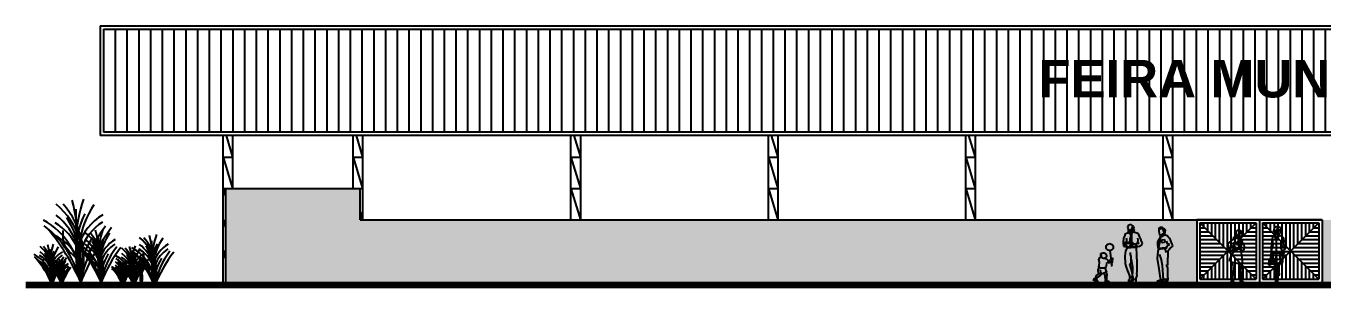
# Model space of a CAD drawing. Extents: x -122.1 to -43.4, y 17.2 to 92.3.
# Drawn here: x -122.11 to -80.74, y 83.91 to 92.26 of the extents above; entities that cross this region are included whole.
import ezdxf
from ezdxf.enums import TextEntityAlignment as Align

# ---------------------------------------------------------------- set-up
doc = ezdxf.new("R2010")
doc.units = 0
doc.header["$LTSCALE"] = 2
doc.header["$MEASUREMENT"] = 0
doc.linetypes.add('HIDDEN', pattern=[0.375, 0.25, -0.125])
for name, color, linetype in [('ALVENARIA', 7, 'CONTINUOUS'), ('ALVENARIA1', 44, 'CONTINUOUS'), ('ALVENARIA2', 9, 'CONTINUOUS'), ('COBERTURA', 6, 'CONTINUOUS'), ('COTA', 1, 'CONTINUOUS'), ('GENTE', 1, 'CONTINUOUS'), ('JAPOR', 142, 'CONTINUOUS'), ('JARDIM', 90, 'CONTINUOUS'), ('PLATIBANDA', 11, 'CONTINUOUS'), ('TEXTO5', 5, 'CONTINUOUS')]:
    doc.layers.add(name, color=color, linetype=linetype)
doc.styles.add('SANSSERIFBOLD', font='sasb____.pfb')

msp = doc.modelspace()

# ---------------------------------------------------------------- hatches: boundary and pattern name
at = {"layer": 'JAPOR'}
h = msp.add_hatch(dxfattribs=at)
h.set_pattern_fill('ANSI31', color=256, angle=135, style=0)
h.set_pattern_definition([(180, (93.86346, 36.80711), (-3e-17, -0.125), [])])
h.paths.add_polyline_path([(-83.738, 85.064), (-84.638, 85.964), (-84.638, 84.164)])
h.paths.add_polyline_path([(-82.838, 85.964), (-83.738, 85.064), (-82.838, 84.164)])
h.paths.add_polyline_path([(-82.638, 84.164), (-81.738, 85.064), (-82.638, 85.964)])
h.paths.add_polyline_path([(-80.838, 85.964), (-81.738, 85.064), (-80.838, 84.164)])
h = msp.add_hatch(dxfattribs=at)
h.set_pattern_fill('ANSI31', color=256, angle=45, style=0)
h.set_pattern_definition([(90, (93.86346, 36.80711), (-0.125, 3e-17), [])])
h.paths.add_polyline_path([(-84.638, 85.964), (-83.738, 85.064), (-82.838, 85.964)])
h.paths.add_polyline_path([(-82.638, 85.964), (-81.738, 85.064), (-80.838, 85.964)])
h.paths.add_polyline_path([(-82.638, 84.164), (-80.838, 84.164), (-81.738, 85.064)])
h.paths.add_polyline_path([(-83.738, 85.064), (-84.638, 84.164), (-82.838, 84.164)])
at = {"layer": 'PLATIBANDA'}
h = msp.add_hatch(dxfattribs=at)
h.set_pattern_fill('ANSI31', color=256, scale=3, angle=45, style=0)
h.paths.add_polyline_path([(-45.838, 88.864), (-45.838, 92.164), (-119.638, 92.164), (-119.638, 88.864)])
h.paths.add_polyline_path([(-89.884, 89.625), (-74.89, 89.625), (-74.89, 91.512), (-89.884, 91.512)], flags=24)
h = msp.add_hatch(dxfattribs=at)
h.set_pattern_fill('DOTS', color=256, scale=2, style=0)
h.paths.add_polyline_path([(-84.738, 84.064), (-84.738, 86.064), (-111.438, 86.064), (-111.438, 87.064), (-111.663, 87.064), (-115.738, 87.064), (-115.738, 84.064)])
h = msp.add_hatch(dxfattribs=at)
h.set_pattern_fill('DOTS', color=256, scale=2, style=0)
h.paths.add_polyline_path([(-80.738, 86.064), (-80.738, 84.064), (-49.738, 84.064), (-49.738, 87.064), (-49.963, 87.064), (-54.038, 87.064), (-54.038, 86.064)])

# ---------------------------------------------------------------- linework, layer by layer
at = {"layer": 'ALVENARIA'}
for p, q in [((-119.738, 92.264), (-45.738, 92.264)), ((-119.738, 92.264), (-119.738, 88.764)), ((-45.738, 88.764), (-119.738, 88.764)), ((-115.723, 88.764), (-115.513, 88.064)), ((-111.573, 88.764), (-111.363, 88.064)), ((-104.623, 88.764), (-104.413, 88.064)), ((-98.323, 88.764), (-98.113, 88.064)), ((-92.023, 88.764), (-91.813, 88.064)), ((-85.723, 88.764), (-85.513, 88.064)), ((-115.813, 88.064), (-115.513, 88.064)), ((-115.813, 88.064), (-115.513, 87.064)), ((-111.663, 88.064), (-111.363, 88.064)), ((-111.663, 88.064), (-111.363, 87.064)), ((-104.713, 88.064), (-104.413, 88.064)), ((-104.713, 88.064), (-104.413, 87.064)), ((-98.413, 88.064), (-98.113, 88.064)), ((-98.413, 88.064), (-98.113, 87.064)), ((-92.113, 88.064), (-91.813, 88.064)), ((-92.113, 88.064), (-91.813, 87.064)), ((-85.813, 88.064), (-85.513, 88.064)), ((-85.813, 88.064), (-85.513, 87.064)), ((-115.813, 87.064), (-115.513, 87.064)), ((-115.813, 87.064), (-115.738, 86.814)), ((-111.663, 87.064), (-111.363, 87.064)), ((-104.713, 87.064), (-104.413, 87.064)), ((-104.713, 87.064), (-104.413, 86.064)), ((-98.413, 87.064), (-98.113, 87.064)), ((-98.413, 87.064), (-98.113, 86.064)), ((-92.113, 87.064), (-91.813, 87.064)), ((-92.113, 87.064), (-91.813, 86.064)), ((-85.813, 87.064), (-85.513, 87.064)), ((-85.813, 87.064), (-85.513, 86.064)), ((-115.813, 86.064), (-115.738, 85.814)), ((-111.438, 86.314), (-111.363, 86.064)), ((-85.813, 86.064), (-85.513, 86.064)), ((-85.813, 86.064), (-85.513, 86.064)), ((-115.813, 85.064), (-115.738, 84.814)), ((-115.813, 85.064), (-115.738, 85.064)), ((-122.11, 84.064), (-43.406, 84.064)), ((-122.11, 84.014), (-43.406, 84.014)), ((-122.11, 83.964), (-43.406, 83.964)), ((-122.11, 83.914), (-43.406, 83.914))]:
    msp.add_line(p, q, dxfattribs=at)
at = {"layer": 'ALVENARIA1', "linetype": 'HIDDEN'}
msp.add_line((-85.813, 86.064), (-85.513, 86.064), dxfattribs=at)
at = {"layer": 'ALVENARIA2'}
for p, q in [((-115.813, 84.064), (-115.813, 88.764)), ((-115.513, 88.764), (-115.513, 87.064)), ((-111.663, 87.064), (-111.663, 88.764)), ((-111.363, 88.764), (-111.363, 86.064)), ((-104.713, 86.064), (-104.713, 88.764)), ((-104.413, 88.764), (-104.413, 86.064)), ((-98.413, 86.064), (-98.413, 88.764)), ((-98.113, 88.764), (-98.113, 86.064)), ((-92.113, 86.064), (-92.113, 88.764)), ((-91.813, 88.764), (-91.813, 86.064)), ((-85.813, 86.064), (-85.813, 88.764)), ((-85.513, 88.764), (-85.513, 86.064)), ((-115.738, 87.064), (-115.738, 84.064)), ((-115.738, 87.064), (-111.438, 87.064)), ((-111.438, 86.064), (-111.438, 87.064)), ((-111.438, 86.064), (-84.738, 86.064)), ((-84.738, 86.064), (-84.738, 84.064)), ((-80.738, 86.064), (-80.738, 84.064))]:
    msp.add_line(p, q, dxfattribs=at)
at = {"layer": 'COBERTURA'}
for p, q in [((-119.638, 92.164), (-45.838, 92.164)), ((-119.638, 92.164), (-119.638, 88.864)), ((-45.838, 88.864), (-119.638, 88.864))]:
    msp.add_line(p, q, dxfattribs=at)
at = {"layer": 'COTA'}
msp.add_line((-80.738, 86.064), (-84.738, 86.064), dxfattribs=at)
at = {"layer": 'GENTE'}
for p, q in [((-86.912, 85.653), (-87.031, 85.603)), ((-86.932, 85.881), (-86.947, 85.827)), ((-86.947, 85.827), (-86.922, 85.737)), ((-86.867, 85.906), (-86.932, 85.881)), ((-86.922, 85.737), (-86.872, 85.742)), ((-86.917, 85.648), (-86.922, 85.737)), ((-86.832, 85.598), (-86.912, 85.653)), ((-86.897, 85.697), (-86.813, 85.697)), ((-86.872, 85.742), (-86.852, 85.737)), ((-86.828, 85.911), (-86.867, 85.906)), ((-86.862, 85.697), (-86.852, 85.638)), ((-86.852, 85.737), (-86.808, 85.762)), ((-86.778, 85.658), (-86.832, 85.598)), ((-86.778, 85.861), (-86.828, 85.911)), ((-86.808, 85.762), (-86.778, 85.861)), ((-86.803, 85.772), (-86.793, 85.757)), ((-86.793, 85.757), (-86.778, 85.727)), ((-86.758, 85.851), (-86.783, 85.861)), ((-86.778, 85.727), (-86.748, 85.747)), ((-86.768, 85.692), (-86.778, 85.732)), ((-86.768, 85.692), (-86.778, 85.658)), ((-86.748, 85.722), (-86.768, 85.692)), ((-86.713, 85.658), (-86.768, 85.692)), ((-86.738, 85.802), (-86.758, 85.851)), ((-86.748, 85.747), (-86.738, 85.802)), ((-86.748, 85.757), (-86.738, 85.752)), ((-86.738, 85.752), (-86.748, 85.722)), ((-86.654, 85.643), (-86.713, 85.658)), ((-86.599, 85.618), (-86.654, 85.643)), ((-85.899, 85.822), (-85.953, 85.794)), ((-85.953, 85.794), (-85.953, 85.758)), ((-85.953, 85.758), (-85.928, 85.768)), ((-85.949, 85.758), (-85.953, 85.7)), ((-85.953, 85.7), (-85.935, 85.632)), ((-85.928, 85.768), (-85.852, 85.797)), ((-85.831, 85.815), (-85.899, 85.822)), ((-85.852, 85.797), (-85.809, 85.794)), ((-85.834, 85.603), (-85.809, 85.643)), ((-85.809, 85.794), (-85.831, 85.815)), ((-85.809, 85.79), (-85.788, 85.797)), ((-85.809, 85.768), (-85.809, 85.79)), ((-85.809, 85.74), (-85.809, 85.768)), ((-85.798, 85.722), (-85.809, 85.74)), ((-85.795, 85.693), (-85.798, 85.722)), ((-85.781, 85.715), (-85.795, 85.693)), ((-85.788, 85.797), (-85.752, 85.743)), ((-85.77, 85.711), (-85.781, 85.715)), ((-85.781, 85.643), (-85.777, 85.661)), ((-85.759, 85.657), (-85.781, 85.621)), ((-85.781, 85.621), (-85.781, 85.643)), ((-85.777, 85.661), (-85.77, 85.711)), ((-85.752, 85.743), (-85.759, 85.657)), ((-83.483, 85.641), (-83.464, 85.726)), ((-83.473, 85.598), (-83.483, 85.641)), ((-83.464, 85.726), (-83.444, 85.733)), ((-83.444, 85.733), (-83.391, 85.736)), ((-83.391, 85.736), (-83.335, 85.723)), ((-83.368, 85.647), (-83.388, 85.614)), ((-83.342, 85.677), (-83.368, 85.647)), ((-83.319, 85.687), (-83.342, 85.677)), ((-83.335, 85.723), (-83.319, 85.71)), ((-83.319, 85.71), (-83.319, 85.687)), ((-83.312, 85.673), (-83.319, 85.687)), ((-83.305, 85.65), (-83.312, 85.673)), ((-83.305, 85.621), (-83.305, 85.65)), ((-82.292, 85.697), (-82.295, 85.666)), ((-82.295, 85.666), (-82.292, 85.635)), ((-82.283, 85.736), (-82.292, 85.697)), ((-82.267, 85.79), (-82.283, 85.736)), ((-82.241, 85.832), (-82.267, 85.79)), ((-82.208, 85.846), (-82.241, 85.832)), ((-82.219, 85.708), (-82.202, 85.725)), ((-82.208, 85.686), (-82.219, 85.708)), ((-82.21, 85.63), (-82.208, 85.641)), ((-82.174, 85.843), (-82.208, 85.846)), ((-82.205, 85.666), (-82.208, 85.686)), ((-82.208, 85.641), (-82.205, 85.666)), ((-82.202, 85.725), (-82.179, 85.751)), ((-82.179, 85.751), (-82.163, 85.779)), ((-82.163, 85.824), (-82.174, 85.843)), ((-82.165, 85.829), (-82.143, 85.84)), ((-82.163, 85.779), (-82.163, 85.824)), ((-82.14, 85.767), (-82.163, 85.781)), ((-82.143, 85.84), (-82.118, 85.84)), ((-82.118, 85.745), (-82.14, 85.767)), ((-82.118, 85.84), (-82.081, 85.826)), ((-82.098, 85.731), (-82.118, 85.745)), ((-82.081, 85.711), (-82.098, 85.731)), ((-82.078, 85.666), (-82.092, 85.63)), ((-82.081, 85.826), (-82.064, 85.807)), ((-82.078, 85.689), (-82.081, 85.711)), ((-82.056, 85.711), (-82.078, 85.689)), ((-82.078, 85.692), (-82.078, 85.666)), ((-82.064, 85.807), (-82.053, 85.77)), ((-82.05, 85.736), (-82.056, 85.711)), ((-82.053, 85.77), (-82.05, 85.736)), ((-87.629, 85.221), (-87.618, 85.248)), ((-87.618, 85.248), (-87.6, 85.272)), ((-87.6, 85.272), (-87.577, 85.29)), ((-87.577, 85.29), (-87.549, 85.301)), ((-87.549, 85.301), (-87.52, 85.305)), ((-87.52, 85.305), (-87.491, 85.301)), ((-87.491, 85.301), (-87.464, 85.29)), ((-87.464, 85.29), (-87.44, 85.272)), ((-87.44, 85.272), (-87.422, 85.248)), ((-87.422, 85.248), (-87.411, 85.221)), ((-87.051, 85.305), (-87.096, 85.295)), ((-87.076, 85.479), (-87.091, 85.335)), ((-87.091, 85.335), (-87.081, 85.22)), ((-87.031, 85.538), (-87.076, 85.479)), ((-86.808, 85.36), (-87.051, 85.325)), ((-87.051, 85.325), (-87.051, 85.3)), ((-87.051, 85.3), (-86.808, 85.325)), ((-87.011, 85.255), (-87.051, 85.305)), ((-87.031, 85.603), (-87.031, 85.538)), ((-86.977, 85.25), (-87.011, 85.255)), ((-86.996, 85.484), (-86.982, 85.449)), ((-86.982, 85.449), (-86.987, 85.33)), ((-86.957, 85.211), (-86.977, 85.25)), ((-86.872, 85.434), (-86.877, 85.345)), ((-86.857, 85.529), (-86.872, 85.434)), ((-86.862, 85.26), (-86.818, 85.285)), ((-86.862, 85.24), (-86.862, 85.26)), ((-86.837, 85.23), (-86.862, 85.24)), ((-86.842, 85.603), (-86.857, 85.529)), ((-86.758, 85.196), (-86.837, 85.23)), ((-86.823, 85.613), (-86.823, 85.459)), ((-86.823, 85.459), (-86.823, 85.36)), ((-86.818, 85.285), (-86.753, 85.285)), ((-86.808, 85.365), (-86.753, 85.305)), ((-86.808, 85.325), (-86.808, 85.365)), ((-86.808, 85.32), (-86.763, 85.285)), ((-86.753, 85.285), (-86.753, 85.305)), ((-86.753, 85.305), (-86.733, 85.3)), ((-86.733, 85.3), (-86.708, 85.28)), ((-86.708, 85.28), (-86.669, 85.28)), ((-86.604, 85.325), (-86.688, 85.285)), ((-86.669, 85.28), (-86.659, 85.25)), ((-86.659, 85.25), (-86.659, 85.225)), ((-86.634, 85.479), (-86.624, 85.409)), ((-86.624, 85.409), (-86.629, 85.34)), ((-86.629, 85.34), (-86.604, 85.325)), ((-86.614, 85.325), (-86.594, 85.35)), ((-86.614, 85.325), (-86.574, 85.325)), ((-86.614, 85.32), (-86.589, 85.295)), ((-86.559, 85.514), (-86.599, 85.618)), ((-86.564, 85.22), (-86.49, 85.26)), ((-86.51, 85.424), (-86.559, 85.514)), ((-86.51, 85.379), (-86.51, 85.424)), ((-86.47, 85.315), (-86.51, 85.379)), ((-86.49, 85.26), (-86.47, 85.315)), ((-85.982, 85.258), (-85.978, 85.359)), ((-85.964, 85.14), (-85.982, 85.258)), ((-85.978, 85.359), (-85.931, 85.459)), ((-85.96, 85.355), (-85.978, 85.233)), ((-85.978, 85.233), (-85.964, 85.183)), ((-85.964, 85.183), (-85.939, 85.237)), ((-85.931, 85.459), (-85.96, 85.355)), ((-85.939, 85.237), (-85.899, 85.459)), ((-85.935, 85.632), (-85.917, 85.596)), ((-85.906, 85.506), (-85.931, 85.459)), ((-85.917, 85.596), (-85.892, 85.585)), ((-85.892, 85.499), (-85.906, 85.506)), ((-85.903, 85.51), (-85.899, 85.535)), ((-85.899, 85.535), (-85.885, 85.549)), ((-85.899, 85.459), (-85.892, 85.499)), ((-85.874, 85.542), (-85.896, 85.538)), ((-85.874, 85.513), (-85.896, 85.499)), ((-85.892, 85.582), (-85.834, 85.603)), ((-85.892, 85.542), (-85.892, 85.582)), ((-85.885, 85.549), (-85.813, 85.603)), ((-85.874, 85.542), (-85.874, 85.513)), ((-85.863, 85.531), (-85.874, 85.542)), ((-85.852, 85.51), (-85.863, 85.531)), ((-85.809, 85.553), (-85.852, 85.51)), ((-85.852, 85.427), (-85.763, 85.434)), ((-85.849, 85.341), (-85.852, 85.427)), ((-85.834, 85.33), (-85.849, 85.341)), ((-85.763, 85.344), (-85.834, 85.33)), ((-85.813, 85.603), (-85.773, 85.614)), ((-85.748, 85.582), (-85.809, 85.553)), ((-85.777, 85.618), (-85.781, 85.621)), ((-85.777, 85.614), (-85.777, 85.618)), ((-85.773, 85.614), (-85.752, 85.6)), ((-85.763, 85.434), (-85.755, 85.366)), ((-85.755, 85.366), (-85.763, 85.344)), ((-85.752, 85.6), (-85.748, 85.582)), ((-85.748, 85.585), (-85.683, 85.56)), ((-85.673, 85.273), (-85.698, 85.377)), ((-85.683, 85.56), (-85.604, 85.481)), ((-85.683, 85.222), (-85.666, 85.247)), ((-85.651, 85.276), (-85.673, 85.273)), ((-85.666, 85.247), (-85.658, 85.233)), ((-85.658, 85.233), (-85.655, 85.255)), ((-85.655, 85.255), (-85.604, 85.273)), ((-85.622, 85.305), (-85.651, 85.276)), ((-85.644, 85.269), (-85.622, 85.305)), ((-85.604, 85.273), (-85.644, 85.269)), ((-85.604, 85.481), (-85.54, 85.312)), ((-85.54, 85.312), (-85.515, 85.244)), ((-85.515, 85.244), (-85.525, 85.215)), ((-83.747, 85.315), (-83.694, 85.341)), ((-83.737, 85.265), (-83.747, 85.315)), ((-83.714, 85.203), (-83.737, 85.265)), ((-83.694, 85.341), (-83.625, 85.397)), ((-83.628, 85.282), (-83.658, 85.275)), ((-83.658, 85.275), (-83.638, 85.239)), ((-83.638, 85.239), (-83.631, 85.219)), ((-83.599, 85.298), (-83.628, 85.282)), ((-83.625, 85.397), (-83.582, 85.436)), ((-83.543, 85.324), (-83.599, 85.298)), ((-83.582, 85.436), (-83.536, 85.453)), ((-83.566, 85.512), (-83.576, 85.492)), ((-83.576, 85.492), (-83.566, 85.466)), ((-83.549, 85.492), (-83.566, 85.512)), ((-83.566, 85.466), (-83.543, 85.459)), ((-83.533, 85.489), (-83.549, 85.492)), ((-83.513, 85.552), (-83.543, 85.525)), ((-83.543, 85.525), (-83.533, 85.499)), ((-83.543, 85.459), (-83.52, 85.459)), ((-83.529, 85.295), (-83.543, 85.324)), ((-83.536, 85.453), (-83.493, 85.466)), ((-83.533, 85.499), (-83.533, 85.489)), ((-83.533, 85.489), (-83.51, 85.473)), ((-83.523, 85.259), (-83.529, 85.295)), ((-83.526, 85.199), (-83.523, 85.259)), ((-83.473, 85.601), (-83.513, 85.562)), ((-83.513, 85.562), (-83.493, 85.509)), ((-83.51, 85.473), (-83.457, 85.542)), ((-83.493, 85.509), (-83.434, 85.565)), ((-83.493, 85.466), (-83.467, 85.486)), ((-83.417, 85.585), (-83.473, 85.598)), ((-83.473, 85.278), (-83.457, 85.275)), ((-83.467, 85.486), (-83.447, 85.519)), ((-83.431, 85.456), (-83.467, 85.476)), ((-83.44, 85.525), (-83.46, 85.539)), ((-83.457, 85.275), (-83.44, 85.272)), ((-83.447, 85.519), (-83.414, 85.509)), ((-83.414, 85.571), (-83.44, 85.525)), ((-83.44, 85.272), (-83.411, 85.278)), ((-83.434, 85.565), (-83.434, 85.588)), ((-83.417, 85.486), (-83.431, 85.456)), ((-83.411, 85.555), (-83.417, 85.585)), ((-83.414, 85.509), (-83.417, 85.486)), ((-83.417, 85.489), (-83.408, 85.463)), ((-83.398, 85.499), (-83.414, 85.509)), ((-83.391, 85.578), (-83.411, 85.555)), ((-83.408, 85.463), (-83.401, 85.41)), ((-83.401, 85.41), (-83.404, 85.315)), ((-83.404, 85.315), (-83.391, 85.245)), ((-83.371, 85.496), (-83.398, 85.499)), ((-83.394, 85.555), (-83.391, 85.548)), ((-83.391, 85.245), (-83.394, 85.203)), ((-83.388, 85.614), (-83.391, 85.578)), ((-83.391, 85.548), (-83.355, 85.535)), ((-83.352, 85.496), (-83.371, 85.496)), ((-83.365, 85.496), (-83.355, 85.532)), ((-83.355, 85.535), (-83.332, 85.535)), ((-83.352, 85.466), (-83.352, 85.496)), ((-83.342, 85.433), (-83.352, 85.466)), ((-83.348, 85.203), (-83.338, 85.269)), ((-83.325, 85.423), (-83.345, 85.436)), ((-83.338, 85.269), (-83.342, 85.433)), ((-83.322, 85.259), (-83.335, 85.242)), ((-83.335, 85.242), (-83.325, 85.173)), ((-83.332, 85.535), (-83.315, 85.545)), ((-83.299, 85.387), (-83.325, 85.423)), ((-83.315, 85.282), (-83.322, 85.259)), ((-83.315, 85.545), (-83.312, 85.578)), ((-83.309, 85.311), (-83.315, 85.282)), ((-83.312, 85.578), (-83.302, 85.594)), ((-83.309, 85.344), (-83.309, 85.311)), ((-83.302, 85.594), (-83.305, 85.621)), ((-83.266, 85.324), (-83.299, 85.387)), ((-83.233, 85.252), (-83.266, 85.324)), ((-83.213, 85.222), (-83.233, 85.252)), ((-82.34, 85.307), (-82.362, 85.197)), ((-82.317, 85.515), (-82.34, 85.413)), ((-82.34, 85.413), (-82.34, 85.307)), ((-82.323, 85.203), (-82.297, 85.264)), ((-82.303, 85.25), (-82.323, 85.259)), ((-82.303, 85.253), (-82.323, 85.231)), ((-82.3, 85.25), (-82.32, 85.293)), ((-82.278, 85.534), (-82.317, 85.515)), ((-82.312, 85.34), (-82.312, 85.391)), ((-82.297, 85.29), (-82.312, 85.34)), ((-82.297, 85.264), (-82.297, 85.29)), ((-82.292, 85.635), (-82.264, 85.607)), ((-82.247, 85.545), (-82.278, 85.534)), ((-82.264, 85.607), (-82.238, 85.59)), ((-82.236, 85.554), (-82.247, 85.545)), ((-82.247, 85.545), (-82.244, 85.526)), ((-82.244, 85.526), (-82.224, 85.492)), ((-82.238, 85.59), (-82.224, 85.59)), ((-82.213, 85.579), (-82.236, 85.554)), ((-82.224, 85.59), (-82.219, 85.602)), ((-82.224, 85.492), (-82.196, 85.461)), ((-82.219, 85.621), (-82.21, 85.63)), ((-82.219, 85.602), (-82.219, 85.621)), ((-82.213, 85.588), (-82.219, 85.602)), ((-82.213, 85.579), (-82.213, 85.588)), ((-82.196, 85.461), (-82.202, 85.371)), ((-82.202, 85.371), (-82.199, 85.2)), ((-82.177, 85.602), (-82.196, 85.621)), ((-82.196, 85.458), (-82.143, 85.512)), ((-82.154, 85.596), (-82.177, 85.602)), ((-82.12, 85.596), (-82.154, 85.596)), ((-82.143, 85.512), (-82.098, 85.571)), ((-82.104, 85.61), (-82.12, 85.596)), ((-82.101, 85.568), (-82.12, 85.596)), ((-82.092, 85.63), (-82.104, 85.61)), ((-82.098, 85.571), (-82.09, 85.565)), ((-82.09, 85.565), (-82.076, 85.562)), ((-82.076, 85.562), (-82.036, 85.529)), ((-82.042, 85.259), (-82.05, 85.205)), ((-82.042, 85.262), (-82.045, 85.38)), ((-82.036, 85.211), (-82.042, 85.262)), ((-82.036, 85.529), (-81.969, 85.486)), ((-82.033, 85.211), (-82.017, 85.248)), ((-82.033, 85.208), (-81.986, 85.242)), ((-81.969, 85.486), (-81.963, 85.38)), ((-81.963, 85.38), (-81.969, 85.281)), ((-81.969, 85.281), (-81.966, 85.253)), ((-81.966, 85.253), (-81.941, 85.2)), ((-87.866, 84.797), (-87.826, 84.868)), ((-87.826, 84.868), (-87.773, 84.872)), ((-87.804, 84.921), (-87.791, 84.948)), ((-87.804, 84.89), (-87.804, 84.921)), ((-87.8, 84.872), (-87.804, 84.89)), ((-87.795, 84.992), (-87.738, 85.014)), ((-87.795, 84.961), (-87.795, 84.992)), ((-87.778, 84.925), (-87.795, 84.961)), ((-87.778, 84.894), (-87.778, 84.925)), ((-87.778, 84.872), (-87.778, 84.894)), ((-87.773, 84.872), (-87.742, 84.85)), ((-87.742, 84.85), (-87.711, 84.841)), ((-87.738, 85.014), (-87.693, 85.014)), ((-87.711, 84.841), (-87.675, 84.841)), ((-87.693, 85.014), (-87.649, 84.983)), ((-87.653, 84.85), (-87.675, 84.841)), ((-87.675, 84.841), (-87.653, 84.828)), ((-87.622, 84.886), (-87.653, 84.85)), ((-87.653, 84.828), (-87.627, 84.828)), ((-87.649, 84.983), (-87.622, 84.925)), ((-87.633, 85.192), (-87.629, 85.221)), ((-87.629, 85.162), (-87.633, 85.192)), ((-87.618, 85.135), (-87.629, 85.162)), ((-87.627, 84.828), (-87.556, 84.757)), ((-87.622, 84.925), (-87.622, 84.886)), ((-87.6, 85.112), (-87.618, 85.135)), ((-87.577, 85.094), (-87.6, 85.112)), ((-87.549, 85.082), (-87.577, 85.094)), ((-87.52, 85.079), (-87.549, 85.082)), ((-87.491, 85.082), (-87.52, 85.079)), ((-87.467, 84.841), (-87.498, 85.081)), ((-87.464, 85.094), (-87.491, 85.082)), ((-87.471, 84.841), (-87.463, 84.846)), ((-87.471, 84.819), (-87.471, 84.841)), ((-87.471, 84.801), (-87.471, 84.819)), ((-87.44, 85.112), (-87.464, 85.094)), ((-87.463, 84.846), (-87.458, 84.846)), ((-87.458, 84.846), (-87.449, 84.85)), ((-87.449, 84.85), (-87.436, 84.854)), ((-87.422, 85.135), (-87.44, 85.112)), ((-87.436, 84.854), (-87.423, 84.819)), ((-87.423, 84.819), (-87.423, 84.784)), ((-87.411, 85.162), (-87.422, 85.135)), ((-87.411, 85.221), (-87.407, 85.192)), ((-87.407, 85.192), (-87.411, 85.162)), ((-87.081, 85.22), (-87.031, 85.215)), ((-87.011, 85.076), (-87.036, 84.902)), ((-87.036, 84.902), (-87.021, 84.684)), ((-87.031, 85.215), (-86.977, 85.201)), ((-86.957, 85.166), (-87.011, 85.076)), ((-86.977, 85.201), (-86.957, 85.211)), ((-86.887, 85.196), (-86.962, 85.191)), ((-86.962, 85.191), (-86.957, 85.166)), ((-86.842, 85.166), (-86.957, 85.166)), ((-86.862, 85.196), (-86.887, 85.196)), ((-86.828, 85.196), (-86.862, 85.196)), ((-86.857, 84.957), (-86.857, 85.022)), ((-86.832, 84.888), (-86.857, 84.957)), ((-86.673, 85.176), (-86.842, 85.166)), ((-86.837, 84.788), (-86.832, 84.888)), ((-86.678, 85.201), (-86.828, 85.196)), ((-86.659, 85.225), (-86.678, 85.206)), ((-86.678, 85.176), (-86.678, 85.201)), ((-86.673, 85.206), (-86.564, 85.22)), ((-86.664, 85.161), (-86.673, 85.176)), ((-86.654, 84.972), (-86.664, 85.161)), ((-86.639, 84.659), (-86.654, 84.972)), ((-85.996, 84.823), (-85.975, 85.05)), ((-85.939, 84.493), (-85.996, 84.823)), ((-85.975, 85.05), (-85.964, 85.14)), ((-85.949, 85.114), (-85.967, 85.122)), ((-85.964, 85.14), (-85.96, 85.147)), ((-85.96, 85.147), (-85.931, 85.158)), ((-85.924, 85.15), (-85.953, 85.143)), ((-85.953, 85.143), (-85.949, 85.122)), ((-85.949, 85.122), (-85.921, 85.129)), ((-85.91, 85.125), (-85.949, 85.114)), ((-85.931, 85.158), (-85.924, 85.158)), ((-85.924, 85.158), (-85.838, 85.165)), ((-85.921, 85.129), (-85.924, 85.15)), ((-85.91, 84.902), (-85.913, 84.96)), ((-85.82, 85.14), (-85.91, 85.132)), ((-85.91, 85.132), (-85.91, 85.125)), ((-85.874, 84.827), (-85.91, 84.902)), ((-85.831, 84.601), (-85.874, 84.827)), ((-85.838, 85.165), (-85.737, 85.179)), ((-85.759, 85.158), (-85.82, 85.14)), ((-85.701, 85.165), (-85.759, 85.158)), ((-85.755, 85.114), (-85.705, 85.158)), ((-85.727, 85.071), (-85.755, 85.114)), ((-85.737, 85.179), (-85.694, 85.186)), ((-85.705, 85.021), (-85.727, 85.071)), ((-85.705, 85.158), (-85.683, 85.222)), ((-85.648, 85.071), (-85.705, 85.021)), ((-85.662, 84.942), (-85.669, 84.766)), ((-85.666, 85.061), (-85.662, 84.942)), ((-85.594, 85.132), (-85.648, 85.071)), ((-85.583, 85.168), (-85.594, 85.132)), ((-85.525, 85.215), (-85.583, 85.168)), ((-83.691, 85.137), (-83.714, 85.203)), ((-83.671, 85.101), (-83.691, 85.137)), ((-83.687, 84.794), (-83.618, 84.946)), ((-83.638, 85.081), (-83.671, 85.101)), ((-83.618, 85.081), (-83.638, 85.081)), ((-83.631, 85.219), (-83.595, 85.18)), ((-83.605, 85.081), (-83.618, 85.081)), ((-83.618, 84.946), (-83.546, 85.078)), ((-83.599, 85.104), (-83.605, 85.094)), ((-83.605, 85.094), (-83.605, 85.084)), ((-83.605, 85.084), (-83.605, 85.068)), ((-83.605, 85.068), (-83.589, 85.078)), ((-83.582, 85.12), (-83.599, 85.104)), ((-83.595, 85.18), (-83.579, 85.173)), ((-83.582, 85.101), (-83.592, 85.081)), ((-83.592, 85.081), (-83.576, 85.068)), ((-83.569, 85.12), (-83.582, 85.12)), ((-83.562, 85.11), (-83.582, 85.101)), ((-83.579, 85.173), (-83.572, 85.143)), ((-83.576, 85.068), (-83.546, 85.078)), ((-83.572, 85.143), (-83.569, 85.12)), ((-83.569, 85.12), (-83.559, 85.114)), ((-83.539, 85.117), (-83.562, 85.11)), ((-83.546, 85.078), (-83.529, 85.078)), ((-83.513, 85.13), (-83.539, 85.117)), ((-83.529, 85.078), (-83.493, 85.071)), ((-83.526, 85.183), (-83.526, 85.199)), ((-83.513, 85.16), (-83.526, 85.183)), ((-83.46, 85.17), (-83.513, 85.16)), ((-83.513, 85.16), (-83.513, 85.13)), ((-83.487, 85.13), (-83.513, 85.13)), ((-83.493, 85.071), (-83.454, 85.078)), ((-83.473, 85.13), (-83.487, 85.13)), ((-83.48, 85.114), (-83.467, 85.12)), ((-83.454, 85.104), (-83.48, 85.114)), ((-83.477, 85.13), (-83.427, 85.134)), ((-83.467, 85.12), (-83.477, 85.13)), ((-83.404, 85.157), (-83.46, 85.17)), ((-83.44, 85.087), (-83.454, 85.104)), ((-83.454, 85.078), (-83.44, 85.087)), ((-83.427, 85.134), (-83.381, 85.134)), ((-83.378, 85.157), (-83.404, 85.157)), ((-83.394, 85.203), (-83.348, 85.203)), ((-83.381, 85.134), (-83.352, 85.12)), ((-83.342, 85.143), (-83.378, 85.157)), ((-83.352, 85.117), (-83.342, 85.143)), ((-83.352, 85.12), (-83.345, 85.097)), ((-83.345, 85.097), (-83.322, 85.054)), ((-83.338, 85.157), (-83.342, 85.143)), ((-83.342, 85.101), (-83.319, 85.114)), ((-83.325, 85.173), (-83.338, 85.157)), ((-83.286, 85.074), (-83.325, 85.048)), ((-83.322, 85.054), (-83.325, 85.018)), ((-83.325, 85.018), (-83.289, 84.755)), ((-83.319, 85.114), (-83.296, 85.107)), ((-83.296, 85.107), (-83.289, 85.084)), ((-83.289, 85.084), (-83.286, 85.074)), ((-83.286, 85.074), (-83.266, 85.071)), ((-83.266, 85.071), (-83.253, 85.068)), ((-83.253, 85.068), (-83.233, 85.094)), ((-83.233, 85.094), (-83.22, 85.114)), ((-83.22, 85.173), (-83.213, 85.193)), ((-83.22, 85.137), (-83.22, 85.173)), ((-83.22, 85.114), (-83.22, 85.137)), ((-83.213, 85.193), (-83.213, 85.222)), ((-82.387, 84.846), (-82.404, 84.79)), ((-82.373, 84.967), (-82.39, 84.941)), ((-82.39, 84.941), (-82.387, 84.924)), ((-82.387, 84.924), (-82.379, 84.902)), ((-82.379, 84.902), (-82.387, 84.846)), ((-82.351, 84.955), (-82.382, 84.905)), ((-82.382, 84.787), (-82.359, 84.905)), ((-82.365, 85.087), (-82.373, 85.045)), ((-82.373, 85.045), (-82.359, 85.034)), ((-82.354, 85.023), (-82.373, 84.967)), ((-82.362, 85.197), (-82.365, 85.087)), ((-82.359, 85.034), (-82.356, 85.023)), ((-82.359, 84.905), (-82.354, 84.927)), ((-82.356, 84.91), (-82.337, 84.927)), ((-82.34, 85.02), (-82.354, 85.023)), ((-82.354, 84.927), (-82.351, 84.955)), ((-82.345, 84.849), (-82.351, 84.798)), ((-82.34, 84.88), (-82.345, 84.849)), ((-82.342, 85.121), (-82.323, 85.203)), ((-82.342, 85.071), (-82.342, 85.121)), ((-82.337, 85.045), (-82.342, 85.071)), ((-82.328, 85.02), (-82.34, 85.02)), ((-82.331, 84.975), (-82.34, 84.91)), ((-82.34, 84.91), (-82.34, 84.88)), ((-82.326, 85.034), (-82.337, 85.045)), ((-82.328, 85.034), (-82.331, 84.975)), ((-82.314, 85.028), (-82.326, 85.034)), ((-82.317, 84.773), (-82.312, 84.823)), ((-82.281, 85.014), (-82.314, 85.028)), ((-82.312, 84.823), (-82.309, 84.905)), ((-82.309, 84.905), (-82.3, 84.969)), ((-82.309, 84.913), (-82.303, 84.829)), ((-82.303, 84.829), (-82.297, 84.745)), ((-82.3, 84.969), (-82.283, 85.003)), ((-82.236, 85.003), (-82.281, 85.014)), ((-82.174, 85), (-82.236, 85.003)), ((-82.216, 84.792), (-82.202, 84.894)), ((-82.199, 85.2), (-82.205, 85.003)), ((-82.202, 84.939), (-82.196, 84.975)), ((-82.202, 84.894), (-82.202, 84.939)), ((-82.202, 84.899), (-82.196, 84.835)), ((-82.196, 84.835), (-82.188, 84.753)), ((-82.12, 85), (-82.174, 85)), ((-82.087, 85.003), (-82.12, 85)), ((-82.064, 85.006), (-82.087, 85.003)), ((-82.078, 84.908), (-82.084, 84.846)), ((-82.084, 84.846), (-82.078, 84.762)), ((-82.078, 84.902), (-82.081, 84.972)), ((-82.064, 84.832), (-82.078, 84.902)), ((-82.042, 85.014), (-82.064, 85.006)), ((-82.053, 84.75), (-82.064, 84.832)), ((-82.05, 85.205), (-82.039, 85.158)), ((-82.017, 85.028), (-82.042, 85.014)), ((-82.039, 85.177), (-82.036, 85.211)), ((-82.039, 85.144), (-82.039, 85.177)), ((-82.033, 85.101), (-82.039, 85.144)), ((-82.039, 84.986), (-82.011, 85.012)), ((-82.036, 84.972), (-82.039, 84.986)), ((-82.022, 84.964), (-82.036, 84.972)), ((-82.033, 85.211), (-82.017, 85.197)), ((-82.022, 85.099), (-82.033, 85.101)), ((-82.025, 85.048), (-82.014, 85.093)), ((-82.025, 85.04), (-82.025, 85.048)), ((-82.017, 85.026), (-82.025, 85.04)), ((-82.014, 85.096), (-82.022, 85.099)), ((-81.997, 84.964), (-82.022, 84.964)), ((-81.991, 85.051), (-82.017, 85.026)), ((-82.011, 85.012), (-82.017, 85.028)), ((-82.014, 85.093), (-81.997, 85.099)), ((-82.008, 85.096), (-82.014, 85.096)), ((-82.014, 85.012), (-81.994, 85.017)), ((-81.997, 85.099), (-81.983, 85.096)), ((-81.974, 84.981), (-81.997, 84.964)), ((-81.991, 84.835), (-81.997, 84.964)), ((-81.994, 85.017), (-81.991, 85.051)), ((-81.986, 84.736), (-81.991, 84.835)), ((-81.983, 85.096), (-81.972, 85.087)), ((-81.96, 85.003), (-81.974, 84.981)), ((-81.96, 85.093), (-81.972, 85.087)), ((-81.972, 85.087), (-81.966, 85.034)), ((-81.966, 85.034), (-81.96, 85.017)), ((-81.952, 85.101), (-81.96, 85.093)), ((-81.96, 85.017), (-81.96, 85.003)), ((-81.932, 85.113), (-81.952, 85.101)), ((-81.941, 85.2), (-81.929, 85.149)), ((-81.929, 85.149), (-81.932, 85.113)), ((-87.884, 84.46), (-87.853, 84.553)), ((-87.88, 84.358), (-87.884, 84.46)), ((-87.844, 84.695), (-87.866, 84.797)), ((-87.862, 84.566), (-87.857, 84.611)), ((-87.848, 84.548), (-87.862, 84.566)), ((-87.857, 84.611), (-87.844, 84.695)), ((-87.853, 84.553), (-87.813, 84.535)), ((-87.813, 84.535), (-87.764, 84.526)), ((-87.8, 84.367), (-87.813, 84.464)), ((-87.764, 84.526), (-87.707, 84.526)), ((-87.707, 84.526), (-87.671, 84.531)), ((-87.644, 84.544), (-87.671, 84.531)), ((-87.671, 84.531), (-87.618, 84.393)), ((-87.622, 84.664), (-87.644, 84.544)), ((-87.618, 84.681), (-87.622, 84.664)), ((-87.613, 84.704), (-87.618, 84.681)), ((-87.573, 84.677), (-87.613, 84.704)), ((-87.525, 84.69), (-87.573, 84.677)), ((-87.556, 84.757), (-87.569, 84.717)), ((-87.569, 84.717), (-87.551, 84.748)), ((-87.551, 84.748), (-87.551, 84.713)), ((-87.551, 84.713), (-87.547, 84.739)), ((-87.547, 84.739), (-87.511, 84.73)), ((-87.538, 84.739), (-87.529, 84.752)), ((-87.511, 84.73), (-87.538, 84.739)), ((-87.529, 84.752), (-87.525, 84.766)), ((-87.525, 84.766), (-87.476, 84.806)), ((-87.44, 84.744), (-87.525, 84.69)), ((-87.476, 84.806), (-87.44, 84.779)), ((-87.454, 84.673), (-87.471, 84.606)), ((-87.471, 84.606), (-87.44, 84.579)), ((-87.44, 84.708), (-87.454, 84.673)), ((-87.423, 84.784), (-87.44, 84.779)), ((-87.44, 84.779), (-87.44, 84.744)), ((-87.44, 84.744), (-87.44, 84.708)), ((-87.021, 84.684), (-87.001, 84.58)), ((-87.001, 84.58), (-86.947, 84.435)), ((-86.947, 84.435), (-86.897, 84.301)), ((-86.872, 84.649), (-86.837, 84.694)), ((-86.832, 84.505), (-86.872, 84.649)), ((-86.837, 84.803), (-86.823, 84.748)), ((-86.837, 84.694), (-86.837, 84.788)), ((-86.788, 84.331), (-86.832, 84.505)), ((-86.823, 84.748), (-86.813, 84.669)), ((-86.813, 84.669), (-86.788, 84.56)), ((-86.788, 84.56), (-86.793, 84.46)), ((-86.793, 84.46), (-86.788, 84.351)), ((-86.654, 84.356), (-86.644, 84.406)), ((-86.644, 84.406), (-86.639, 84.659)), ((-85.896, 84.202), (-85.939, 84.493)), ((-85.809, 84.306), (-85.831, 84.601)), ((-85.694, 84.608), (-85.719, 84.586)), ((-85.719, 84.586), (-85.691, 84.593)), ((-85.676, 84.615), (-85.709, 84.64)), ((-85.709, 84.64), (-85.694, 84.608)), ((-85.691, 84.593), (-85.694, 84.554)), ((-85.694, 84.554), (-85.68, 84.593)), ((-85.68, 84.593), (-85.676, 84.5)), ((-85.669, 84.766), (-85.676, 84.615)), ((-85.676, 84.5), (-85.676, 84.277)), ((-83.687, 84.745), (-83.687, 84.794)), ((-83.661, 84.738), (-83.687, 84.745)), ((-83.631, 84.735), (-83.661, 84.738)), ((-83.618, 84.62), (-83.635, 84.531)), ((-83.635, 84.531), (-83.635, 84.449)), ((-83.635, 84.449), (-83.635, 84.347)), ((-83.595, 84.705), (-83.631, 84.735)), ((-83.595, 84.705), (-83.618, 84.62)), ((-83.523, 84.686), (-83.595, 84.705)), ((-83.582, 84.225), (-83.562, 84.426)), ((-83.562, 84.426), (-83.559, 84.491)), ((-83.559, 84.531), (-83.546, 84.584)), ((-83.559, 84.491), (-83.559, 84.531)), ((-83.546, 84.584), (-83.526, 84.656)), ((-83.526, 84.656), (-83.523, 84.686)), ((-83.444, 84.669), (-83.523, 84.686)), ((-83.388, 84.669), (-83.444, 84.669)), ((-83.391, 84.669), (-83.381, 84.633)), ((-83.305, 84.682), (-83.388, 84.669)), ((-83.381, 84.633), (-83.368, 84.597)), ((-83.368, 84.597), (-83.355, 84.58)), ((-83.355, 84.521), (-83.365, 84.459)), ((-83.365, 84.459), (-83.358, 84.38)), ((-83.355, 84.58), (-83.355, 84.521)), ((-83.286, 84.633), (-83.305, 84.682)), ((-83.289, 84.696), (-83.302, 84.679)), ((-83.292, 84.524), (-83.289, 84.58)), ((-83.282, 84.409), (-83.292, 84.524)), ((-83.289, 84.755), (-83.289, 84.696)), ((-83.289, 84.58), (-83.286, 84.633)), ((-83.286, 84.31), (-83.282, 84.409)), ((-82.438, 84.615), (-82.43, 84.767)), ((-82.424, 84.629), (-82.438, 84.615)), ((-82.404, 84.615), (-82.438, 84.615)), ((-82.43, 84.767), (-82.413, 84.776)), ((-82.424, 84.629), (-82.421, 84.762)), ((-82.401, 84.629), (-82.424, 84.629)), ((-82.421, 84.762), (-82.407, 84.77)), ((-82.404, 84.79), (-82.415, 84.773)), ((-82.385, 84.79), (-82.413, 84.773)), ((-82.413, 84.776), (-82.413, 84.773)), ((-82.413, 84.773), (-82.41, 84.773)), ((-82.41, 84.773), (-82.404, 84.75)), ((-82.404, 84.75), (-82.401, 84.615)), ((-82.306, 84.663), (-82.404, 84.615)), ((-82.351, 84.792), (-82.385, 84.79)), ((-82.351, 84.798), (-82.362, 84.719)), ((-82.362, 84.719), (-82.331, 84.683)), ((-82.331, 84.683), (-82.317, 84.773)), ((-82.328, 84.691), (-82.303, 84.683)), ((-82.297, 84.745), (-82.306, 84.663)), ((-82.306, 84.663), (-82.281, 84.655)), ((-82.281, 84.655), (-82.264, 84.655)), ((-82.264, 84.655), (-82.247, 84.655)), ((-82.253, 84.652), (-82.258, 84.618)), ((-82.258, 84.618), (-82.258, 84.596)), ((-82.258, 84.596), (-82.253, 84.573)), ((-82.241, 84.658), (-82.253, 84.652)), ((-82.253, 84.573), (-82.244, 84.562)), ((-82.247, 84.655), (-82.216, 84.792)), ((-82.244, 84.562), (-82.244, 84.52)), ((-82.244, 84.52), (-82.238, 84.461)), ((-82.222, 84.663), (-82.241, 84.66)), ((-82.241, 84.66), (-82.241, 84.658)), ((-82.238, 84.461), (-82.224, 84.416)), ((-82.224, 84.416), (-82.21, 84.391)), ((-82.188, 84.658), (-82.222, 84.663)), ((-82.202, 84.455), (-82.21, 84.396)), ((-82.194, 84.509), (-82.202, 84.455)), ((-82.188, 84.658), (-82.196, 84.635)), ((-82.196, 84.635), (-82.196, 84.585)), ((-82.196, 84.585), (-82.196, 84.542)), ((-82.196, 84.542), (-82.194, 84.509)), ((-82.188, 84.753), (-82.185, 84.649)), ((-82.185, 84.646), (-82.188, 84.658)), ((-82.146, 84.652), (-82.185, 84.646)), ((-82.126, 84.655), (-82.146, 84.652)), ((-82.098, 84.655), (-82.126, 84.655)), ((-82.123, 84.357), (-82.112, 84.427)), ((-82.112, 84.427), (-82.106, 84.503)), ((-82.106, 84.599), (-82.101, 84.624)), ((-82.104, 84.585), (-82.106, 84.599)), ((-82.106, 84.503), (-82.104, 84.585)), ((-82.101, 84.624), (-82.098, 84.655)), ((-82.098, 84.655), (-82.059, 84.666)), ((-82.078, 84.762), (-82.064, 84.705)), ((-82.064, 84.705), (-82.067, 84.663)), ((-82.059, 84.666), (-82.053, 84.75)), ((-82.059, 84.674), (-82.042, 84.674)), ((-82.042, 84.674), (-82.017, 84.674)), ((-82.017, 84.674), (-81.991, 84.697)), ((-81.991, 84.697), (-81.986, 84.722)), ((-81.986, 84.722), (-81.986, 84.736)), ((-88.035, 84.154), (-88.017, 84.185)), ((-88.026, 84.127), (-88.035, 84.154)), ((-88.008, 84.118), (-88.026, 84.127)), ((-88.017, 84.185), (-88.008, 84.185)), ((-87.955, 84.216), (-88.008, 84.18)), ((-88.008, 84.185), (-88.004, 84.171)), ((-87.999, 84.118), (-88.008, 84.118)), ((-88.004, 84.171), (-87.982, 84.162)), ((-87.986, 84.114), (-87.999, 84.118)), ((-87.968, 84.091), (-87.986, 84.114)), ((-87.982, 84.162), (-87.942, 84.154)), ((-87.946, 84.078), (-87.968, 84.091)), ((-87.959, 84.216), (-87.942, 84.269)), ((-87.928, 84.207), (-87.955, 84.216)), ((-87.884, 84.087), (-87.946, 84.078)), ((-87.942, 84.269), (-87.924, 84.309)), ((-87.942, 84.145), (-87.924, 84.193)), ((-87.942, 84.154), (-87.933, 84.123)), ((-87.933, 84.123), (-87.919, 84.114)), ((-87.924, 84.193), (-87.928, 84.207)), ((-87.924, 84.309), (-87.902, 84.318)), ((-87.893, 84.233), (-87.924, 84.198)), ((-87.919, 84.114), (-87.902, 84.109)), ((-87.902, 84.318), (-87.871, 84.327)), ((-87.902, 84.109), (-87.888, 84.087)), ((-87.813, 84.3), (-87.893, 84.233)), ((-87.862, 84.349), (-87.88, 84.358)), ((-87.871, 84.327), (-87.862, 84.349)), ((-87.862, 84.349), (-87.826, 84.349)), ((-87.826, 84.349), (-87.795, 84.353)), ((-87.8, 84.309), (-87.813, 84.3)), ((-87.782, 84.344), (-87.8, 84.367)), ((-87.791, 84.322), (-87.8, 84.309)), ((-87.795, 84.353), (-87.791, 84.353)), ((-87.791, 84.353), (-87.791, 84.322)), ((-87.755, 84.335), (-87.782, 84.344)), ((-87.618, 84.393), (-87.755, 84.335)), ((-87.707, 84.358), (-87.671, 84.304)), ((-87.671, 84.304), (-87.671, 84.229)), ((-87.671, 84.229), (-87.653, 84.158)), ((-87.667, 84.1), (-87.671, 84.052)), ((-87.671, 84.052), (-87.644, 84.043)), ((-87.658, 84.109), (-87.667, 84.1)), ((-87.658, 84.149), (-87.662, 84.105)), ((-87.662, 84.105), (-87.622, 84.105)), ((-87.644, 84.154), (-87.658, 84.149)), ((-87.653, 84.158), (-87.636, 84.154)), ((-87.644, 84.043), (-87.618, 84.043)), ((-87.636, 84.154), (-87.613, 84.154)), ((-87.596, 84.349), (-87.631, 84.384)), ((-87.622, 84.105), (-87.613, 84.114)), ((-87.569, 84.096), (-87.622, 84.105)), ((-87.618, 84.043), (-87.613, 84.056)), ((-87.613, 84.154), (-87.596, 84.349)), ((-87.613, 84.114), (-87.613, 84.154)), ((-87.613, 84.056), (-87.587, 84.06)), ((-87.587, 84.06), (-87.556, 84.06)), ((-87.529, 84.096), (-87.569, 84.096)), ((-87.556, 84.06), (-87.52, 84.065)), ((-87.52, 84.065), (-87.529, 84.096)), ((-86.902, 84.142), (-86.872, 84.162)), ((-86.902, 84.093), (-86.902, 84.142)), ((-86.862, 84.098), (-86.902, 84.093)), ((-86.897, 84.301), (-86.872, 84.227)), ((-86.872, 84.207), (-86.818, 84.237)), ((-86.872, 84.227), (-86.872, 84.207)), ((-86.872, 84.162), (-86.872, 84.217)), ((-86.823, 84.122), (-86.862, 84.098)), ((-86.798, 84.187), (-86.823, 84.122)), ((-86.818, 84.237), (-86.788, 84.266)), ((-86.783, 84.107), (-86.803, 84.058)), ((-86.803, 84.058), (-86.788, 84.033)), ((-86.788, 84.192), (-86.798, 84.187)), ((-86.788, 84.296), (-86.788, 84.331)), ((-86.788, 84.266), (-86.788, 84.296)), ((-86.788, 84.271), (-86.778, 84.227)), ((-86.773, 84.197), (-86.788, 84.192)), ((-86.773, 84.152), (-86.783, 84.107)), ((-86.783, 84.023), (-86.708, 84.033)), ((-86.778, 84.227), (-86.773, 84.152)), ((-86.728, 84.142), (-86.773, 84.152)), ((-86.673, 84.167), (-86.728, 84.142)), ((-86.708, 84.033), (-86.669, 84.083)), ((-86.678, 84.167), (-86.644, 84.281)), ((-86.673, 84.107), (-86.673, 84.167)), ((-86.669, 84.083), (-86.673, 84.107)), ((-86.644, 84.281), (-86.654, 84.356)), ((-85.989, 84.119), (-85.892, 84.141)), ((-85.989, 84.094), (-85.989, 84.119)), ((-85.899, 84.098), (-85.989, 84.094)), ((-85.903, 84.098), (-85.806, 84.09)), ((-85.892, 84.119), (-85.899, 84.098)), ((-85.885, 84.162), (-85.896, 84.202)), ((-85.892, 84.141), (-85.878, 84.159)), ((-85.798, 84.148), (-85.892, 84.119)), ((-85.878, 84.162), (-85.885, 84.162)), ((-85.878, 84.159), (-85.813, 84.159)), ((-85.813, 84.159), (-85.798, 84.159)), ((-85.809, 84.245), (-85.809, 84.306)), ((-85.802, 84.191), (-85.809, 84.245)), ((-85.806, 84.09), (-85.752, 84.105)), ((-85.802, 84.162), (-85.802, 84.191)), ((-85.666, 84.159), (-85.802, 84.162)), ((-85.798, 84.159), (-85.798, 84.148)), ((-85.752, 84.105), (-85.73, 84.119)), ((-85.73, 84.119), (-85.712, 84.119)), ((-85.712, 84.119), (-85.709, 84.105)), ((-85.709, 84.105), (-85.666, 84.101)), ((-85.676, 84.277), (-85.666, 84.159)), ((-85.662, 84.126), (-85.666, 84.159)), ((-85.666, 84.101), (-85.662, 84.126)), ((-83.638, 84.07), (-83.631, 84.106)), ((-83.631, 84.031), (-83.638, 84.07)), ((-83.635, 84.347), (-83.615, 84.254)), ((-83.631, 84.119), (-83.618, 84.129)), ((-83.631, 84.106), (-83.631, 84.119)), ((-83.615, 84.011), (-83.631, 84.031)), ((-83.612, 84.189), (-83.618, 84.133)), ((-83.618, 84.129), (-83.592, 84.129)), ((-83.615, 84.254), (-83.612, 84.189)), ((-83.599, 84.011), (-83.615, 84.011)), ((-83.592, 84.129), (-83.569, 84.123)), ((-83.572, 84.037), (-83.589, 84.021)), ((-83.576, 84.146), (-83.582, 84.225)), ((-83.576, 84.123), (-83.576, 84.146)), ((-83.569, 84.123), (-83.572, 84.096)), ((-83.572, 84.096), (-83.572, 84.063)), ((-83.572, 84.063), (-83.572, 84.037)), ((-83.355, 84.09), (-83.361, 84.057)), ((-83.361, 84.057), (-83.361, 84.037)), ((-83.361, 84.037), (-83.338, 84.031)), ((-83.358, 84.38), (-83.348, 84.307)), ((-83.348, 84.119), (-83.355, 84.09)), ((-83.342, 84.156), (-83.352, 84.113)), ((-83.352, 84.113), (-83.335, 84.093)), ((-83.348, 84.307), (-83.345, 84.231)), ((-83.345, 84.231), (-83.342, 84.156)), ((-83.342, 84.034), (-83.299, 84.04)), ((-83.338, 84.031), (-83.332, 84.047)), ((-83.335, 84.093), (-83.296, 84.073)), ((-83.332, 84.047), (-83.299, 84.04)), ((-83.299, 84.04), (-83.276, 84.014)), ((-83.296, 84.073), (-83.279, 84.054)), ((-83.289, 84.192), (-83.286, 84.31)), ((-83.279, 84.119), (-83.289, 84.192)), ((-83.259, 84.07), (-83.279, 84.119)), ((-83.279, 84.063), (-83.259, 84.07)), ((-83.279, 84.054), (-83.279, 84.063)), ((-83.276, 84.014), (-83.24, 83.994)), ((-83.24, 84.063), (-83.263, 84.07)), ((-83.213, 84.037), (-83.24, 84.063)), ((-83.24, 83.994), (-83.2, 83.994)), ((-83.197, 84.007), (-83.213, 84.037)), ((-83.2, 83.994), (-83.197, 84.007)), ((-82.267, 84.236), (-82.269, 84.216)), ((-82.269, 84.216), (-82.253, 84.214)), ((-82.255, 84.25), (-82.267, 84.236)), ((-82.238, 84.264), (-82.255, 84.25)), ((-82.253, 84.214), (-82.23, 84.222)), ((-82.227, 84.273), (-82.238, 84.264)), ((-82.236, 84.264), (-82.23, 84.261)), ((-82.23, 84.261), (-82.21, 84.259)), ((-82.23, 84.222), (-82.194, 84.239)), ((-82.227, 84.127), (-82.23, 84.076)), ((-82.23, 84.076), (-82.224, 84.025)), ((-82.222, 84.29), (-82.227, 84.273)), ((-82.222, 84.152), (-82.227, 84.127)), ((-82.227, 84.127), (-82.227, 84.127)), ((-82.224, 84.025), (-82.208, 84)), ((-82.21, 84.309), (-82.222, 84.29)), ((-82.202, 84.202), (-82.222, 84.152)), ((-82.21, 84.396), (-82.202, 84.32)), ((-82.202, 84.32), (-82.21, 84.309)), ((-82.21, 84.259), (-82.194, 84.264)), ((-82.21, 84), (-82.182, 84)), ((-82.202, 84.32), (-82.194, 84.256)), ((-82.194, 84.256), (-82.202, 84.202)), ((-82.182, 84), (-82.154, 84.023)), ((-82.165, 84.172), (-82.151, 84.261)), ((-82.154, 84.127), (-82.165, 84.172)), ((-82.154, 84.127), (-82.154, 84.127)), ((-82.151, 84.073), (-82.154, 84.127)), ((-82.154, 84.023), (-82.151, 84.073)), ((-82.151, 84.261), (-82.123, 84.357)), ((-82.149, 84.273), (-82.132, 84.284)), ((-82.132, 84.284), (-82.123, 84.281)), ((-82.106, 84.363), (-82.123, 84.349)), ((-82.123, 84.281), (-82.095, 84.312)), ((-82.109, 84.365), (-82.12, 84.377)), ((-82.098, 84.34), (-82.109, 84.365)), ((-82.095, 84.312), (-82.098, 84.34))]:
    msp.add_line(p, q, dxfattribs=at)
at = {"layer": 'JAPOR'}
for p, q in [((-84.738, 86.064), (-80.738, 86.064)), ((-82.738, 86.064), (-82.738, 84.064)), ((-84.638, 85.964), (-82.838, 85.964)), ((-84.638, 85.964), (-82.838, 84.164)), ((-82.838, 85.964), (-84.638, 84.164)), ((-84.638, 85.964), (-84.638, 84.164)), ((-82.838, 85.964), (-82.838, 84.164)), ((-82.638, 85.964), (-82.638, 84.164)), ((-82.638, 85.964), (-80.838, 84.164)), ((-80.838, 85.964), (-82.638, 84.164)), ((-82.638, 85.964), (-80.838, 85.964)), ((-80.838, 85.964), (-80.838, 84.164)), ((-84.638, 84.164), (-82.838, 84.164)), ((-82.638, 84.164), (-80.838, 84.164))]:
    msp.add_line(p, q, dxfattribs=at)
at = {"layer": 'JARDIM'}
for centre, radius, start, end in [((-122.71, 84.702), 2.433, 344.9797, 50.0693), ((-122.912, 84.812), 2.652, 344.4694, 41.2642), ((-129.295, 84.461), 8.944, 357.5011, 14.419), ((-116.021, 85.252), 4.497, 160.8821, 195.2212), ((-117.319, 84.829), 3.134, 146.8431, 193.987), ((-122.538, 84.488), 2.217, 349.1565, 51.1963), ((-123.552, 84.472), 3.216, 352.8396, 31.2932), ((-105.922, 86.222), 14.597, 179.2871, 188.4708), ((-117.675, 85.009), 2.845, 154.1019, 199.2519), ((-118.798, 84.751), 1.704, 120.3323, 203.5015), ((-122.64, 84.048), 2.28, 0.5893, 61.5589), ((-123.545, 83.297), 3.277, 13.6645, 51.9336), ((-126.934, 81.202), 7.172, 23.5783, 39.8451), ((-122.084, 84.457), 1.766, 347.3866, 59.1762), ((-118.745, 84.576), 1.692, 123.1455, 197.336), ((-116.462, 83.411), 3.954, 141.7571, 170.3854), ((-113.16, 81.152), 7.77, 143.1018, 157.9276), ((-121.199, 84.471), 1.541, 344.9797, 50.0693), ((-121.327, 84.541), 1.68, 344.4694, 41.2642), ((-125.371, 84.318), 5.665, 357.5011, 14.419), ((-116.963, 84.819), 2.848, 160.8821, 195.2212), ((-125.553, 84.204), 4.275, 357.5011, 14.419), ((-119.207, 84.582), 2.15, 160.8821, 195.2212), ((-121.781, 84.259), 1.433, 352.4941, 65.4078), ((-121.155, 84.057), 1.444, 0.5893, 61.5589), ((-118.008, 84.23), 2.358, 147.5461, 183.8583), ((-120.803, 84.316), 1.119, 347.3866, 59.1762), ((-121.09, 84.336), 1.404, 349.1565, 51.1963), ((-121.733, 84.325), 2.037, 352.8396, 31.2932), ((-110.566, 85.433), 9.246, 179.2871, 188.4708), ((-118.01, 84.666), 1.802, 154.1019, 199.2519), ((-118.721, 84.502), 1.079, 120.3323, 203.5015), ((-117.785, 84.551), 1.985, 146.8431, 193.987), ((-118.688, 84.391), 1.072, 123.1455, 197.336), ((-116.597, 84.53), 2.15, 160.8821, 195.2212), ((-119.444, 84.349), 1.494, 344.9797, 50.0693), ((-119.338, 84.218), 1.361, 349.1565, 51.1963), ((-119.568, 84.417), 1.628, 344.4694, 41.2642), ((-119.961, 84.208), 1.975, 352.8396, 31.2932), ((-123.488, 84.201), 5.492, 357.5011, 14.419), ((-109.135, 85.282), 8.964, 179.2871, 188.4708), ((-116.352, 84.538), 1.747, 154.1019, 199.2519), ((-115.337, 84.687), 2.761, 160.8821, 195.2212), ((-117.041, 84.379), 1.046, 120.3323, 203.5015), ((-116.134, 84.427), 1.925, 146.8431, 193.987), ((-122.371, 84.006), 1.09, 0.5893, 61.5589), ((-122.804, 83.647), 1.566, 13.6645, 51.9336), ((-124.424, 82.646), 3.429, 23.5783, 39.8451), ((-122.105, 84.202), 0.844, 347.3866, 59.1762), ((-122.405, 84.319), 1.163, 344.9797, 50.0693), ((-122.322, 84.217), 1.06, 349.1565, 51.1963), ((-122.501, 84.372), 1.268, 344.4694, 41.2642), ((-122.807, 84.209), 1.537, 352.8396, 31.2932), ((-114.38, 85.045), 6.978, 179.2871, 188.4708), ((-119.998, 84.466), 1.36, 154.1019, 199.2519), ((-120.535, 84.342), 0.815, 120.3323, 203.5015), ((-119.828, 84.379), 1.498, 146.8431, 193.987), ((-120.509, 84.258), 0.809, 123.1455, 197.336), ((-119.418, 83.702), 1.89, 141.7571, 170.3854), ((-117.84, 82.622), 3.714, 143.1018, 157.9276), ((-119.657, 84.375), 1.362, 160.8821, 195.2212), ((-121.728, 83.581), 2.076, 13.6645, 51.9336), ((-123.875, 82.254), 4.543, 23.5783, 39.8451), ((-120.611, 84.19), 0.908, 352.4941, 65.4078), ((-118.221, 84.172), 1.493, 147.5461, 183.8583), ((-117.242, 83.653), 2.504, 141.7571, 170.3854), ((-115.15, 82.222), 4.922, 143.1018, 157.9276), ((-119.761, 83.955), 1.09, 0.5893, 61.5589), ((-120.193, 83.596), 1.566, 13.6645, 51.9336), ((-119.495, 84.15), 0.844, 347.3866, 59.1762), ((-119.795, 84.267), 1.163, 344.9797, 50.0693), ((-119.712, 84.165), 1.06, 349.1565, 51.1963), ((-119.891, 84.32), 1.268, 344.4694, 41.2642), ((-120.197, 84.158), 1.537, 352.8396, 31.2932), ((-122.943, 84.152), 4.275, 357.5011, 14.419), ((-111.77, 84.994), 6.978, 179.2871, 188.4708), ((-117.388, 84.414), 1.36, 154.1019, 199.2519), ((-117.924, 84.291), 0.815, 120.3323, 203.5015), ((-119.401, 83.947), 1.4, 0.5893, 61.5589), ((-117.218, 84.328), 1.498, 146.8431, 193.987), ((-119.956, 83.486), 2.012, 13.6645, 51.9336), ((-117.899, 84.207), 0.809, 123.1455, 197.336), ((-116.808, 83.65), 1.89, 141.7571, 170.3854), ((-122.038, 82.2), 4.404, 23.5783, 39.8451), ((-118.874, 84.077), 0.88, 352.4941, 65.4078), ((-119.059, 84.198), 1.084, 347.3866, 59.1762), ((-117.009, 84.271), 1.039, 123.1455, 197.336), ((-116.557, 84.059), 1.448, 147.5461, 183.8583), ((-115.607, 83.556), 2.428, 141.7571, 170.3854), ((-113.579, 82.169), 4.771, 143.1018, 157.9276), ((-121.961, 84.107), 0.685, 352.4941, 65.4078), ((-121.661, 84.01), 0.69, 0.5893, 61.5589), ((-121.935, 83.783), 0.992, 13.6645, 51.9336), ((-122.962, 83.149), 2.172, 23.5783, 39.8451), ((-120.157, 84.093), 1.127, 147.5461, 183.8583), ((-121.401, 84.074), 0.434, 352.4941, 65.4078), ((-121.493, 84.134), 0.535, 347.3866, 59.1762), ((-121.683, 84.208), 0.737, 344.9797, 50.0693), ((-121.63, 84.144), 0.671, 349.1565, 51.1963), ((-121.744, 84.242), 0.803, 344.4694, 41.2642), ((-121.937, 84.139), 0.974, 352.8396, 31.2932), ((-123.677, 84.135), 2.708, 357.5011, 14.419), ((-116.599, 84.668), 4.42, 179.2871, 188.4708), ((-120.158, 84.301), 0.861, 154.1019, 199.2519), ((-120.498, 84.223), 0.516, 120.3323, 203.5015), ((-120.05, 84.247), 0.949, 146.8431, 193.987), ((-120.482, 84.17), 0.512, 123.1455, 197.336), ((-120.259, 84.065), 0.714, 147.5461, 183.8583), ((-119.791, 83.817), 1.197, 141.7571, 170.3854), ((-118.791, 83.133), 2.353, 143.1018, 157.9276), ((-119.703, 83.959), 0.69, 0.5893, 61.5589), ((-119.977, 83.732), 0.992, 13.6645, 51.9336), ((-121.003, 83.097), 2.172, 23.5783, 39.8451), ((-119.443, 84.023), 0.434, 352.4941, 65.4078), ((-119.534, 84.083), 0.535, 347.3866, 59.1762), ((-119.724, 84.157), 0.737, 344.9797, 50.0693), ((-119.672, 84.092), 0.671, 349.1565, 51.1963), ((-121.814, 82.595), 3.429, 23.5783, 39.8451), ((-119.785, 84.19), 0.803, 344.4694, 41.2642), ((-119.979, 84.087), 0.974, 352.8396, 31.2932), ((-121.718, 84.084), 2.708, 357.5011, 14.419), ((-119.351, 84.055), 0.685, 352.4941, 65.4078), ((-114.641, 84.617), 4.42, 179.2871, 188.4708), ((-118.199, 84.25), 0.861, 154.1019, 199.2519), ((-117.699, 84.323), 1.362, 160.8821, 195.2212), ((-118.539, 84.172), 0.516, 120.3323, 203.5015), ((-118.092, 84.195), 0.949, 146.8431, 193.987), ((-118.523, 84.119), 0.512, 123.1455, 197.336), ((-117.832, 83.766), 1.197, 141.7571, 170.3854), ((-116.832, 83.082), 2.353, 143.1018, 157.9276), ((-117.547, 84.042), 1.127, 147.5461, 183.8583), ((-115.229, 82.57), 3.714, 143.1018, 157.9276), ((-119.129, 84.157), 0.737, 344.9797, 50.0693), ((-119.077, 84.092), 0.671, 349.1565, 51.1963), ((-119.19, 84.19), 0.803, 344.4694, 41.2642), ((-121.123, 84.084), 2.708, 357.5011, 14.419), ((-117.104, 84.323), 1.362, 160.8821, 195.2212), ((-114.046, 84.617), 4.42, 179.2871, 188.4708), ((-117.605, 84.25), 0.861, 154.1019, 199.2519), ((-117.945, 84.172), 0.516, 120.3323, 203.5015), ((-117.497, 84.195), 0.949, 146.8431, 193.987), ((-118.3, 84.014), 0.714, 147.5461, 183.8583)]:
    msp.add_arc(centre, radius, start, end, dxfattribs=at)
for points in [[(-120.36, 84.071), (-120.481, 84.796), (-120.844, 85.199), (-120.924, 85.722)], [(-119.711, 84.071), (-119.788, 84.53), (-120.017, 84.785), (-120.068, 85.117)], [(-118.001, 83.962), (-118.075, 84.407), (-118.298, 84.654), (-118.347, 84.975)], [(-121.281, 84.017), (-121.339, 84.364), (-121.513, 84.556), (-121.551, 84.806)], [(-120.971, 84.017), (-121.008, 84.237), (-121.118, 84.359), (-121.142, 84.517)], [(-119.012, 83.966), (-119.049, 84.185), (-119.159, 84.307), (-119.183, 84.466)], [(-118.671, 83.966), (-118.729, 84.312), (-118.902, 84.505), (-118.941, 84.755)]]:
    msp.add_spline(points, degree=3, dxfattribs=at)

# ---------------------------------------------------------------- texts
at = {"layer": 'TEXTO5', "style": 'SANSSERIFBOLD'}
msp.add_text('FEIRA MUNICIPAL', height=1.2, dxfattribs=at).set_placement((-82.387, 89.978), align=Align.CENTER)

doc.saveas('drawing.dxf')
